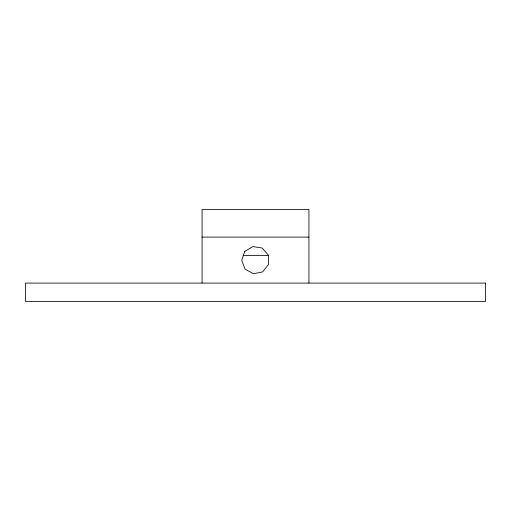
<?xml version="1.0" encoding="UTF-8"?>
<svg xmlns="http://www.w3.org/2000/svg" width="511" height="511" viewBox="0 0 511 511"><rect width="100%" height="100%" fill="white"/><g stroke="black" fill="none" stroke-linecap="round" stroke-linejoin="round"><path stroke-width="0.77" d="M202.075 237.104L308.925 237.104M243.21 255.5L268.716 255.5M308.925 283.094L308.925 209.51L202.075 209.51L202.075 283.094M244.775 251.418L241.703 260.342L245.088 269.15L253.341 273.724L262.609 271.922L268.46 264.557L268.384 255.155L262.188 248.033L252.868 246.558L244.775 251.418M485.45 283.094L25.55 283.094L25.55 301.49L485.45 301.49L485.45 283.094"/></g></svg>
